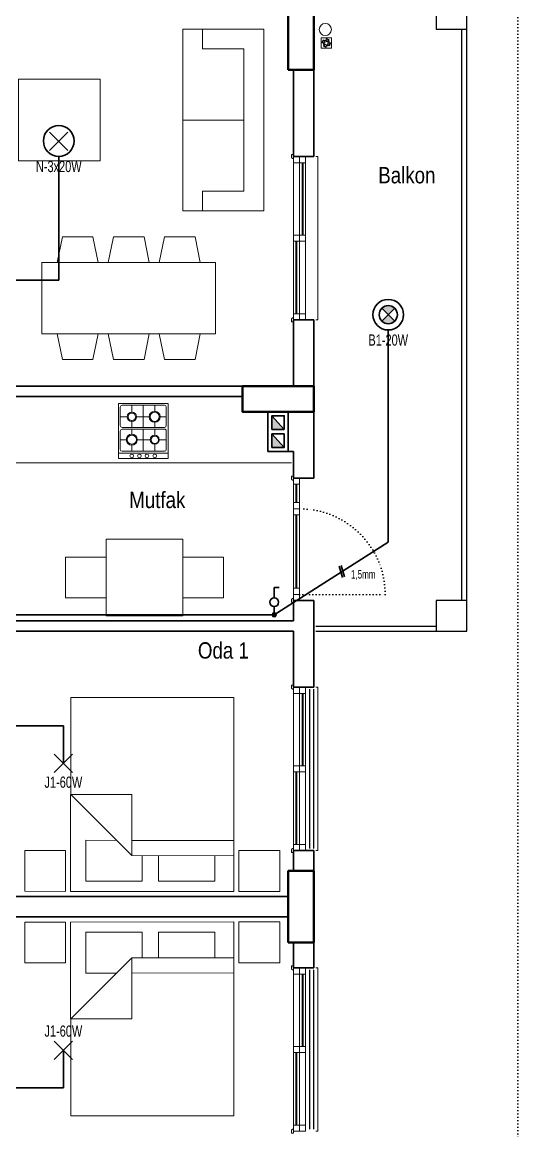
# Model space of a CAD drawing. Header units: millimetres. Extents: x 1852829 to 1882754, y -270850 to -231658.
# Drawn here: x 1866717 to 1867203, y -248051 to -246965 of the extents above; entities that cross this region are included whole.
import ezdxf
from ezdxf.enums import TextEntityAlignment as Align

# ---------------------------------------------------------------- set-up
doc = ezdxf.new("R2010")
doc.units = ezdxf.units.MM
for name, pattern in [('CONTINOUS', [0]), ('CONTINU', [0]), ('DASHED', [0.75, 0.5, -0.25]), ('izdüşüm arka', [3.174999999999999, 0, -3.174999999999999])]:
    doc.linetypes.add(name, pattern=pattern)
for name, color, linetype, lineweight in [('a_ba', 6, 'Continuous', 50), ('a_doğrama', 251, 'Continuous', 20), ('a_duvar', 251, 'Continuous', 35), ('a_görünüş', 32, 'Continuous', 25), ('a_görünüş_ince', 8, 'Continuous', 20), ('a_izdüşüm_arka', 251, 'izdüşüm arka', 30), ('a_not_mahal', 253, 'Continuous', 5), ('a_tefriş', 8, 'Continuous', 20), ('Aydınlatma', 4, 'CONTINOUS', 35), ('Aydınlatma_', 3, 'Continuous', 40), ('m_yib', 65, 'Continuous', 20), ('Priz', 6, 'CONTINOUS', 40), ('Topraklama', 3, 'DASHED', 40)]:
    doc.layers.add(name, color=color, linetype=linetype, lineweight=lineweight)
doc.styles.add('Grupcad', font='arial.ttf', dxfattribs={"width": 0.7})
doc.styles.add('OL', font='tsimplex.shx', dxfattribs={"width": 0.8, "height": 12})
doc.styles.get("Standard").update_dxf_attribs({"font": 'ARIALN.TTF'})

# ---------------------------------------------------------------- blocks, each defined once
blk = doc.blocks.new('160p')
at = {"layer": 'a_doğrama', "color": 251}
for points in [[(-5.999925318639725, -6), (-5.999925318639725, 0), (-11.99992531863973, 0), (-11.99992531863973, -6)], [(7.46813602745533e-05, -6), (7.46813602745533e-05, 0), (-5.999925318639725, 0), (-5.999925318639725, -6)], [(-5.999925318639725, -83), (-5.999925318639725, -77), (-11.99992531863973, -77), (-11.99992531863973, -83)], [(7.46813602745533e-05, -83), (7.46813602745533e-05, -77), (-5.999925318639725, -77), (-5.999925318639725, -83)], [(-5.999925318639725, -160), (-5.999925318639725, -154), (-11.99992531863973, -154), (-11.99992531863973, -160)], [(7.46813602745533e-05, -160), (7.46813602745533e-05, -154), (-5.999925318639725, -154), (-5.999925318639725, -160)]]:
    blk.add_lwpolyline(points, close=True, dxfattribs=at)
for points in [[(2.000037341145799, -1.000074680894613), (2.00014936318621, 1.999925318174064), (0.0001493635354563594, 1.999999999068677), (0, -1.999999998137355), (1.000000001280569, -2.000037338584661), (2.000037341145799, -1.000074680894613)], [(-9.499925318639725, -6), (-9.499925318639725, -77)], [(-8.499925318639725, -6), (-8.499925318639725, -77)], [(-3.499925318639725, -83), (-3.499925318639725, -154)], [(-2.499925318639725, -83), (-2.499925318639725, -154)], [(2.000037341145799, -158.9999253191054), (2.00014936318621, -161.9999253181741), (0.0001493635354563594, -161.9999999990687), (0, -158.0000000018626), (1.000000001280569, -157.9999626614153), (2.000037341145799, -158.9999253191054)]]:
    blk.add_lwpolyline(points, dxfattribs=at)
at = {"layer": 'a_görünüş_ince', "color": 251}
for points in [[(-21.99992531829048, -160), (-23.99992531829048, -160), (-23.99992531805765, 0), (-21.99992531805765, 0)], [(-11.99992531863973, -77), (-11.99992531863973, -6)], [(-5.999925318639725, -77), (-5.999925318639725, -6)], [(-5.999925318639725, -77), (-5.999925318639725, -6)], [(7.46813602745533e-05, -77), (7.46813602745533e-05, -6)], [(-11.99992531863973, -154), (-11.99992531863973, -83)], [(-5.999925318639725, -154), (-5.999925318639725, -83)], [(-5.999925318639725, -154), (-5.999925318639725, -83)], [(7.46813602745533e-05, -154), (7.46813602745533e-05, -83)]]:
    blk.add_lwpolyline(points, dxfattribs=at)
blk = doc.blocks.new('kapı_120_c_blok')
at = {"layer": 'a_doğrama', "color": 251}
for points in [[(-1.999962659552693, 118.9999315539026), (-2.000074681593105, 121.9999315529712), (-7.468205876648426e-05, 122.0000062338659), (7.468159310519695e-05, 118.0000062366598), (-0.9999253198038787, 117.9999688962125), (-1.999962659552693, 118.9999315539026)], [(2.5, 113.9999937647372), (2.5, 95.99999376473716)], [(3.5, 113.9999937647372), (3.5, 95.99999376473716)], [(2.5, 83.99999376473716), (2.5, 11.99999376473716)], [(3.5, 83.99999376473716), (3.5, 11.99999376473716)], [(-1.999962659552693, 1.00006844609743), (-2.000074681593105, -1.999931552971248), (-7.468205876648426e-05, -2.000006233865861), (7.468159310519695e-05, 1.999993763340171), (-0.9999253198038787, 2.000031103787478), (-1.999962659552693, 1.00006844609743)]]:
    blk.add_lwpolyline(points, dxfattribs=at)
for points in [[(0, 113.9999937647372), (6, 113.9999937647372), (6, 119.9999937647372), (0, 119.9999937647372)], [(0, 89.99999376473716), (6, 89.99999376473716), (6, 95.99999376473716), (0, 95.99999376473716)], [(0, 83.99999376473716), (6, 83.99999376473716), (6, 89.99999376473716), (0, 89.99999376473716)], [(0, 5.999993764737155), (6, 5.999993764737155), (6, 11.99999376473716), (0, 11.99999376473716)], [(0, -6.235262844711542e-06), (6, -6.235262844711542e-06), (6, 5.999993764737155), (0, 5.999993764737155)]]:
    blk.add_lwpolyline(points, close=True, dxfattribs=at)
at = {"layer": 'a_görünüş_ince', "color": 251}
for points in [[(0, 113.9999937647372), (0, 95.99999376473716)], [(6, 113.9999937647372), (6, 95.99999376473716)], [(0, 83.99999376473716), (0, 11.99999376473716)], [(6, 83.99999376473716), (6, 11.99999376473716)]]:
    blk.add_lwpolyline(points, dxfattribs=at)
at = {"layer": 'a_izdüşüm_arka', "color": 251}
blk.add_lwpolyline([(6, 5.999993764737155), (90, 5.999993764737155)], dxfattribs=at)
blk.add_arc((6, 5.999993764737155), 84, 0, 90, dxfattribs=at)
blk = doc.blocks.new('baca_şönt')
at = {"layer": 'a_duvar'}
h = blk.add_hatch(color=256, dxfattribs=at)
h.dxf.hatch_style = 1
h.paths.add_polyline_path([(21.5, -5), (21.5, -17), (35, -17)])
h.paths.add_polyline_path([(4, -5), (4, -17), (17.5, -17)])
for p, q in [((4, -5), (17.5, -17)), ((17.5, -5), (17.5, -17)), ((21.5, -5), (21.5, -17)), ((21.5, -5), (35, -17))]:
    blk.add_line(p, q, dxfattribs=at)
blk.add_lwpolyline([(0, -21), (39, -21), (39, -1), (0, -1)], close=True, dxfattribs=at)
for points in [[(17.5, -5), (4, -5), (4, -17), (17.5, -17)], [(21.5, -17), (35, -17), (35, -5), (21.5, -5)]]:
    blk.add_lwpolyline(points, dxfattribs=at)
blk = doc.blocks.new('A$C2A0A03CE')
at = {"layer": 'a_tefriş'}
for p, q in [((-54.00000000000728, -24.29999999981374), (-53.99999999999272, 24.29999999982829)), ((-53.99999999999272, 24.29999999982829), (7.275957614183426e-12, 24.29999999982829)), ((-48.5999999996202, 24.29999999982829), (-48.5999999996202, -24.29999999981374)), ((-27.00000000000728, 22.50000000001455), (-44.99999999999272, 22.50000000001455)), ((-35.54999999980646, 22.5), (-35.54999999982101, 15.74999999998545)), ((-21.5999999996202, 22.5), (-3.599999999634747, 22.5)), ((-13.04999999980646, 22.50000000001455), (-13.04999999980646, 14.84999999962747)), ((-7.275957614183426e-12, -24.29999999982829), (7.275957614183426e-12, 24.29999999982829)), ((-46.79999999982101, 20.70000000018626), (-46.79999999980646, -20.70000000018626)), ((-40.04999999979191, 11.25000000001455), (-46.79999999980646, 11.25)), ((-25.19999999923311, 11.25000000001455), (-31.04999999980646, 11.25000000001455)), ((-25.19999999924767, -20.70000000017171), (-25.19999999924767, 20.70000000018626)), ((-23.39999999943393, -20.70000000018626), (-23.39999999944848, 20.70000000018626)), ((-16.64999999943393, 11.25), (-23.39999999943393, 11.25000000001455)), ((-1.79999999980646, 11.25), (-9.449999999247666, 11.25000000001455)), ((-1.79999999980646, 20.70000000018626), (-1.79999999980646, -20.70000000017171)), ((-25.19999999924767, 0), (-46.79999999980646, 0)), ((-35.54999999980646, 6.75), (-35.54999999980646, -7.650000000372529)), ((-1.79999999980646, 0), (-23.39999999943393, 0)), ((-13.04999999980646, 7.650000000372529), (-13.04999999980646, -6.75)), ((-39.14999999943393, -11.24999999998545), (-46.79999999980646, -11.25)), ((-35.54999999980646, -14.85000000055879), (-35.54999999982101, -22.49999999998545)), ((-25.19999999924767, -11.25), (-31.94999999926222, -11.25)), ((-17.54999999980646, -11.25000000001455), (-23.39999999943393, -11.25)), ((-13.04999999980646, -15.74999999998545), (-13.04999999980646, -22.5)), ((-1.79999999980646, -11.25), (-8.54999999980646, -11.25)), ((-54.00000000000728, -24.29999999981374), (-7.275957614183426e-12, -24.29999999982829)), ((-44.99999999999272, -22.49999999998545), (-26.99999999999272, -22.49999999998545)), ((-3.599999999620195, -22.49999999998545), (-21.5999999996202, -22.5))]:
    blk.add_line(p, q, dxfattribs=at)
for centre, radius in [((-51.39153562881256, 11.25), 1.8), ((-35.55000000003929, 11.25000000001455), 5.399999999999999), ((-35.55000000003929, 11.25000000001455), 4.5), ((-13.05000000003929, 11.25), 4.5), ((-13.05000000003929, 11.25), 3.600000000000001), ((-51.39153562881256, 3.745324387215078), 1.8), ((-51.39153562881256, -3.533333812825731), 1.8), ((-51.39153562882711, -11.25000000001455), 1.8), ((-35.55000000002474, -11.24999999998545), 4.5), ((-35.55000000002474, -11.24999999998545), 3.600000000000001), ((-13.05000000005384, -11.25000000001455), 5.399999999999999), ((-13.05000000005384, -11.25000000001455), 4.5)]:
    blk.add_circle(centre, radius, dxfattribs=at)
for centre, radius, start, end in [((-45.00000000024011, 20.70000000018626), 1.799999999999642, 90, 180), ((-27.00000000022555, 20.70000000020082), 1.799999999999727, 0, 90), ((-21.59999999986758, 20.70000000017171), 1.799999999999727, 90, 180), ((-3.599999999853026, 20.70000000018626), 1.799999999999756, 0, 90), ((-45.00000000022555, -20.70000000018626), 1.799999999999727, 180, 270), ((-27.000000000211, -20.70000000017171), 1.799999999999613, 270, 0), ((-21.59999999985303, -20.70000000018626), 1.799999999999613, 180, 270), ((-3.599999999838474, -20.70000000018626), 1.799999999999727, 270, 0)]:
    blk.add_arc(centre, radius, start, end, dxfattribs=at)
blk = doc.blocks.new('tefriş_koltuk_202x90')
at = {"layer": 'a_tefriş'}
for p, q in [((0, -90), (0, -22)), ((-79, -68), (-101, -68)), ((79, -68), (101, -68))]:
    blk.add_line(p, q, dxfattribs=at)
for points in [[(101, -90), (101, 0), (-101, 0), (-101, -90), (101, -90)], [(79, -68), (79, -22), (-79, -22), (-79, -68)]]:
    blk.add_lwpolyline(points, dxfattribs=at)
blk = doc.blocks.new('tefriş_yatak_çift')
at = {"layer": 'a_tefriş'}
for points in [[(-85, -5), (-85, -45), (-125, -45), (-125, -5)], [(80.00000000186265, -195), (80, -5), (-80, -5.000000000931323), (-79.99999999813735, -195.0000000009313)], [(85, -5), (85, -45), (125, -45), (125, -5)]]:
    blk.add_lwpolyline(points, close=True, dxfattribs=at)
for points in [[(-6.284195452928543, -40.00000000093132), (-6.284195453859866, -15.00000000093132), (-61.28419545385987, -15.00000000093132), (-61.28419545292854, -40.00000000093132)], [(35.00000000093132, -55), (65.00000000093132, -55), (65, -15), (10, -15), (10.00000000093132, -40)], [(-79.99999999906868, -40.00000000093132), (20.00000000093132, -40), (80.00000000093132, -100), (20.00000000093132, -100), (20.00000000093132, -40)], [(-79.99999999906868, -55.00000000093132), (20.00000000093132, -55)]]:
    blk.add_lwpolyline(points, dxfattribs=at)
blk = doc.blocks.new('tefriş_süzgeç')
at = {"layer": 'a_tefriş'}
for p, q in [((4.999999999767168, 0), (-4.999999999767168, 0)), ((-4.999999999767168, 0), (-5.00000000023283, -9.999999999068676)), ((4.999999999767168, -9.999999999068676), (4.999999999767168, 0)), ((-5.00000000023283, -9.999999999068676), (4.999999999767168, -9.999999999068676)), ((-3.624374986393377, -5.061997667886316), (-4.124374985927715, -5.061997668817638)), ((-2.624374985927715, -5.061997667886316), (-3.124374985927715, -5.061997667886316)), ((-2.580978826852515, -7.580978826619684), (-2.934532216982915, -7.934532217681407)), ((-2.549553412196473, -2.511978339935012), (-2.898696066995398, -2.154068565527268)), ((-1.960721618304887, -3.338196313462503), (-2.30986427217249, -2.980286539986083)), ((-1.873872044263407, -6.873872044496237), (-2.227425434859469, -7.227425436489284)), ((-1.624374985927715, -5.061997667886316), (-2.124374985927715, -5.061997667886316)), ((-1.166765264002606, -6.166765264235437), (-1.52031865552999, -6.520318654365838)), ((-1.152982795378193, -3.943617439828813), (-1.502125448780134, -3.585707665421068)), ((-0.157720073460041, -2.526679446673369), (-0.157720073460041, -2.026679447604692)), ((-0.0619976662273985, -1.499620349357428), (-0.0619976662273985, -0.999620350288751)), ((-0.0619976681191474, -2.99962035100907), (-0.0619976685848087, -3.501690010540187)), ((-0.0619976681191474, -6.624374984763563), (-0.0619976676534861, -7.124374984763563)), ((-0.0619976676534861, -7.624374986626207), (-0.0619976681191474, -8.124374986626206)), ((-0.0619976685848087, -8.624374985694885), (-0.0619976681191474, -9.124374986626206)), ((1.042769928695634, -3.957230071537196), (1.396323318826034, -3.603676681406795)), ((1.056382559938356, -6.152982796542346), (1.4142923343461, -6.502125450409948)), ((1.500379648292437, -5.061997667886316), (2.000379649223759, -5.061997667886316)), ((1.749876709422096, -3.250123291276395), (2.103430098621174, -2.896569899283349)), ((1.772202108753845, -6.851268104277551), (2.130111884092912, -7.200410758145153)), ((2.456983491079881, -2.543016509152948), (2.810536880744621, -2.189463119022548)), ((2.488021658966317, -7.549553413875401), (2.8459314329084, -7.898696067743003)), ((2.500379649223759, -5.061997667886316), (3.000379648758098, -5.061997667886316)), ((3.500379649689422, -5.061997667886316), (4.000379649689422, -5.061997666954994))]:
    blk.add_line(p, q, dxfattribs=at)
for centre, radius, start, end in [((-0.0619976681191474, -5.061997667886316), 4.062377317597922, 134.2895954455946, 179.9999999466391), ((-0.0619976681191474, -5.061997667886316), 3.562377317597923, 134.2895954455946, 179.9999999466391), ((-0.0619976681191474, -5.061997667886316), 3.062377317597923, 179.9999999466391, 225.0000000094237), ((-0.0619976681191474, -5.061997667886316), 4.062377317597922, 225.0000000094237, 269.9999999733196), ((-0.0619976681191474, -5.061997667886316), 2.562377317597923, 179.9999999466391, 225.0000000094237), ((-0.0619976681191474, -5.061997667886316), 3.562377317597923, 225.0000000094237, 269.9999999733196), ((-0.3842644772885251, -4.420736038768153), 2.404751406819375, 84.59432072315609, 143.2015872092405), ((-0.0619976681191474, -5.061997667886316), 2.062377317597923, 134.2895954455946, 179.9999999466391), ((-0.1431039219996819, -4.967836399330735), 2.441200708543581, 90.34304790748254, 138.1212251299477), ((-0.0619976681191474, -5.061997667886316), 1.562377317597923, 134.2895954455946, 179.9999999466391), ((-0.0619976681191474, -5.061997667886316), 2.062377317597923, 225.0000000094237, 269.9999999733196), ((-0.0619976681191474, -5.061997667886316), 1.562377317597923, 225.0000000094237, 269.9999999733196), ((-0.0619976681191474, -5.061997667886316), 4.062377317597922, 45.00000000942374, 89.99999997331958), ((-0.0619976681191474, -5.061997667886316), 3.562377317597923, 45.00000000942374, 89.99999997331958), ((-0.0619976681191474, -5.061997667886316), 2.062377317597923, 45.00000000942374, 89.99999997331958), ((-0.0619976681191474, -5.061997667886316), 1.562377317597923, 45.00000000942374, 89.99999997331958), ((-0.0619976681191474, -5.061997667886316), 2.562377317597923, 269.9999999733196, 315.710404554327), ((-0.0619976681191474, -5.061997667886316), 3.062377317597923, 269.9999999733196, 315.710404554327), ((-0.0619976681191474, -5.061997667886316), 1.562377317597923, 314.2895954455946, 359.9999999466391), ((-0.0619976681191474, -5.061997667886316), 2.062377317597923, 314.2895954455946, 359.9999999466391), ((-0.0619976681191474, -5.061997667886316), 2.562377317597923, 359.9999999466391, 45.00000000942374), ((-0.0619976681191474, -5.061997667886316), 3.062377317597923, 359.9999999466391, 45.00000000942374), ((-0.0619976681191474, -5.061997667886316), 3.562377317597923, 314.2895954455946, 359.9999999466391), ((-0.0619976681191474, -5.061997667886316), 4.062377317597922, 314.2895954455946, 359.9999999466391)]:
    blk.add_arc(centre, radius, start, end, dxfattribs=at)
blk = doc.blocks.new('J1-20W')
at = {"layer": 'Aydınlatma', "color": 1, "linetype": 'CONTINU'}
for p, q in [((9, 9), (-9, -9)), ((-9, 9), (9, -9))]:
    blk.add_line(p, q, dxfattribs=at)
at = {"layer": 'Aydınlatma', "linetype": 'CONTINU', "style": 'Grupcad', "width": 0.7, "flags": 8}
blk.add_attdef('J1-20W', text='', height=11, dxfattribs=at).set_placement((0, 18.74764386721654), align=Align.MIDDLE_CENTER)
blk = doc.blocks.new('N-3x20W')
at = {"layer": 'Aydınlatma', "color": 6, "linetype": 'CONTINU'}
for p, q in [((9, 9), (-9, -9)), ((-9, 9), (9, -9))]:
    blk.add_line(p, q, dxfattribs=at)
at = {"layer": 'Aydınlatma', "linetype": 'CONTINU'}
blk.add_circle((0, -0.3079431056394242), 15.11081903452493, dxfattribs=at)
at = {"layer": 'Aydınlatma', "linetype": 'CONTINU', "style": 'Grupcad', "width": 0.7, "flags": 8}
blk.add_attdef('N-3X20W', text='', height=11, dxfattribs=at).set_placement((0, 24.80287592888635), align=Align.MIDDLE_CENTER)
blk = doc.blocks.new('B1-20W')
at = {"layer": 'Aydınlatma', "linetype": 'CONTINU'}
h = blk.add_hatch(color=1, dxfattribs=at)
edge = h.paths.add_edge_path()
edge.add_arc((-1.164153218269348e-10, 1.891748979687691e-10), 8.90954544273853, 44.99999999941044, 135.0000000005896)
edge.add_line((-6.300000000046566, 6.299999999959255), (6.300000000046566, -6.30000000007567))
edge.add_arc((-1.164153218269348e-10, -1.891748979687691e-10), 8.90954544273853, 224.9999999994104, 315.0000000005896, ccw=False)
edge.add_line((-6.299999999930151, -6.299999999959255), (6.299999999930151, 6.299999999959255))
at = {"layer": 'Aydınlatma', "color": 1, "linetype": 'CONTINU'}
for p, q in [((-6.300000000046566, 6.299999999959255), (6.300000000046566, -6.30000000007567)), ((6.299999999930151, 6.299999999959255), (-6.299999999930151, -6.299999999959255))]:
    blk.add_line(p, q, dxfattribs=at)
at = {"layer": 'Aydınlatma', "color": 4, "linetype": 'CONTINU'}
blk.add_circle((-2.91038304567337e-11, -2.91038304567337e-11), 15, dxfattribs=at)
at = {"layer": 'Aydınlatma', "color": 1, "linetype": 'CONTINU'}
blk.add_circle((0, -2.91038304567337e-11), 8.909545442950497, dxfattribs=at)
for centre, start, end in [((-1.164153218269348e-10, 1.891748979687691e-10), 44.99999999928148, 135.0000000007185), ((-1.164153218269348e-10, -1.891748979687691e-10), 224.9999999992815, 315.0000000007185)]:
    blk.add_arc(centre, 8.90954544273853, start, end, dxfattribs=at)
at = {"layer": 'Aydınlatma', "linetype": 'CONTINU', "style": 'Grupcad', "width": 0.7, "flags": 8}
blk.add_attdef('B1-20W', text='', height=11, dxfattribs=at).set_placement((-2.91038304567337e-11, 24.9999999999709), align=Align.MIDDLE_CENTER)
blk = doc.blocks.new('NORMAL ANAHTAR')
at = {"layer": 'Aydınlatma', "color": 6, "linetype": 'CONTINU'}
for p, q in [((0, 18.75986064848257), (-4.863207719157799, 18.75986064848257)), ((0, 8.636846400011564), (0, 18.75986064848257))]:
    blk.add_line(p, q, dxfattribs=at)
blk.add_circle((0, 4.31842319999123), 4.318423200000162, dxfattribs=at)
blk = doc.blocks.new('BUAT (Enerji)')
at = {"layer": 'Priz', "linetype": 'CONTINU'}
h = blk.add_hatch(color=256, dxfattribs=at)
edge = h.paths.add_edge_path()
edge.add_arc((0, 0), 1.75, 0, 360)
blk.add_circle((0, 0), 1.75, dxfattribs=at)

msp = doc.modelspace()

# ---------------------------------------------------------------- linework, layer by layer
at = {"layer": 'a_ba', "color": 253}
for points in [[(1866977.71015413, -247011.2790664083), (1867002.71015413, -247011.2790664083), (1867002.71015413, -246941.2790664083), (1866977.71015413, -246941.2790664083)], [(1866932.710147536, -247321.2790660121), (1866932.710147536, -247346.2790660121), (1867002.710147536, -247346.2790660121), (1867002.710147536, -247321.2790660121)], [(1866977.710147536, -247866.2790660176), (1867002.710147536, -247866.2790660176), (1867002.710147536, -247796.2790660176), (1866977.710147536, -247796.2790660176)]]:
    msp.add_lwpolyline(points, close=True, dxfattribs=at)
at = {"layer": 'a_duvar'}
for p, q in [((1867002.710147536, -247096.2790662102), (1867002.710147536, -246961.2790660121)), ((1866982.710147536, -247011.2790664083), (1866982.710147536, -247096.2790662102)), ((1866982.710147536, -247256.2790662102), (1866982.710147536, -247321.2790660121)), ((1867002.710147537, -247411.2790660121), (1867002.710147536, -247256.2790662102)), ((1866982.710147536, -247321.2790660121), (1866392.7101567, -247321.2790660121)), ((1866392.7101567, -247331.2790660121), (1866932.710147536, -247331.2790660121)), ((1866982.710147536, -247385.2790660121), (1866982.710147536, -247411.2790660121)), ((1866982.710147536, -247531.2790660121), (1866982.710147536, -247551.2790660121)), ((1867002.710147537, -247616.2790660176), (1867002.710147537, -247531.2790660121)), ((1866982.710147536, -247551.2790660121), (1866392.710156701, -247551.2790660121)), ((1866392.710156701, -247561.279066012), (1866982.710147536, -247561.2790660121)), ((1866982.710147536, -247561.2790660121), (1866982.710147536, -247616.2790660176)), ((1866982.710147536, -247776.2790660176), (1866982.710147536, -247796.2790660176)), ((1867002.710147537, -247796.2790660176), (1867002.710147537, -247776.2790660176)), ((1866550.710163294, -247821.2790660157), (1866977.710147536, -247821.2790660121)), ((1866531.710156168, -247841.2790660121), (1866977.710147536, -247841.2790660121)), ((1866982.710147536, -247866.2790660176), (1866982.710147536, -247891.2790660121)), ((1867002.710147537, -247891.2790660121), (1867002.710147537, -247866.2790660176))]:
    msp.add_line(p, q, dxfattribs=at)
for points in [[(1867002.710147536, -247096.2790662102), (1866982.710147536, -247096.2790662102)], [(1867002.710147536, -247256.2790662102), (1866982.710147536, -247256.2790662102)], [(1866977.710147536, -247385.2790660121), (1866982.710147536, -247385.2790660121)], [(1867002.710147536, -247411.2790660121), (1866982.710147536, -247411.2790660121)], [(1867002.710147536, -247531.2790660121), (1866982.710147536, -247531.2790660121)], [(1866982.710147536, -247616.2790660176), (1867002.710147537, -247616.2790660176)], [(1866982.710147536, -247776.2790660176), (1867002.710147537, -247776.2790660176)], [(1866982.710147536, -247891.2790660121), (1867002.710147537, -247891.2790660121)]]:
    msp.add_lwpolyline(points, dxfattribs=at)
at = {"layer": 'a_görünüş', "color": 251}
for points in [[(1867122.710147536, -246971.2790660123), (1867152.710147536, -246971.2790660123), (1867152.710147536, -246941.2790660123), (1867122.710147536, -246941.2790660123)], [(1867122.710147536, -247561.2790660305), (1867152.710147536, -247561.2790660305), (1867152.710147536, -247531.2790660305), (1867122.710147536, -247531.2790660305)]]:
    msp.add_lwpolyline(points, close=True, dxfattribs=at)
for points in [[(1867147.710147536, -247531.2790660305), (1867147.710147536, -246971.2790660123)], [(1867152.710147536, -247531.2790660305), (1867152.710147536, -246971.2790660123)], [(1867004.710147536, -247556.2790660305), (1867122.710147536, -247556.2790660305)], [(1867004.710147536, -247561.2790660305), (1867122.710147536, -247561.2790660305)], [(1866998.710147535, -247774.2790660176), (1866998.710141025, -247618.2852400157)], [(1867002.710147536, -247774.2790660176), (1867002.710141107, -247618.2852400157)], [(1866998.710147534, -248049.2790660121), (1866998.710141024, -247893.2852400102)], [(1867002.710147536, -248049.2790660121), (1867002.710141107, -247893.2852400102)]]:
    msp.add_lwpolyline(points, dxfattribs=at)
at = {"layer": 'a_izdüşüm_arka'}
msp.add_lwpolyline([(1864722.710147537, -246606.279066012), (1867202.710147536, -246606.279066012), (1867202.710147536, -249056.2790660121), (1864722.710147537, -249056.2790660121)], close=True, dxfattribs=at)
at = {"layer": 'a_tefriş'}
msp.add_line((1866487.708897907, -247396.2790660121), (1866980.710147536, -247396.2790660121), dxfattribs=at)
for points in [[(1866793.274623175, -247020.4229237958), (1866713.274623175, -247020.4229237958), (1866713.271237886, -247100.4229240647), (1866793.271237886, -247100.4229240647)], [(1866906.25871194, -247199.9695764861), (1866736.25871194, -247199.9695764861), (1866736.25871194, -247269.9695764861), (1866906.25871194, -247269.9695764861)], [(1866874.222371608, -247546.2790660176), (1866874.222371607, -247471.279066017), (1866799.222371608, -247471.279066017), (1866799.222371606, -247546.2790660176)], [(1866799.222371608, -247528.7790660181), (1866799.222371608, -247488.7790660178), (1866759.222371607, -247488.7790660178), (1866759.222371607, -247528.7790660181)], [(1866914.222371607, -247528.7790660181), (1866874.222371607, -247528.7790660181), (1866874.222371607, -247488.7790660178), (1866914.222371607, -247488.7790660178)]]:
    msp.add_lwpolyline(points, close=True, dxfattribs=at)
for points in [[(1866751.25871194, -247199.9695764861), (1866756.25871194, -247174.9695764861), (1866786.25871194, -247174.9695764861), (1866791.25871194, -247199.9695764861)], [(1866801.25871194, -247199.9695764861), (1866806.25871194, -247174.9695764861), (1866836.25871194, -247174.9695764861), (1866841.25871194, -247199.9695764861)], [(1866851.25871194, -247199.9695764861), (1866856.25871194, -247174.9695764861), (1866886.25871194, -247174.9695764861), (1866891.25871194, -247199.9695764861)], [(1866751.25871194, -247269.9695764861), (1866756.25871194, -247294.9695764861), (1866786.25871194, -247294.9695764861), (1866791.25871194, -247269.9695764861)], [(1866801.25871194, -247269.9695764861), (1866806.25871194, -247294.9695764861), (1866836.25871194, -247294.9695764861), (1866841.25871194, -247269.9695764861)], [(1866851.25871194, -247269.9695764861), (1866856.25871194, -247294.9695764861), (1866886.25871194, -247294.9695764861), (1866891.25871194, -247269.9695764861)]]:
    msp.add_lwpolyline(points, dxfattribs=at)
at = {"layer": 'Aydınlatma'}
for p, q in [((1866752.710152118, -247096.0819420012), (1866752.710152118, -247217.2790660121)), ((1866439.02919176, -247217.2790660121), (1866752.710152118, -247217.2790660121)), ((1867075.678361019, -247266.155810578), (1867075.678361019, -247474.2312229431)), ((1867075.678361019, -247474.2312229431), (1866963.935834548, -247545.2790660121)), ((1866398.708905855, -247545.2790660105), (1866963.935834548, -247545.2790660121)), ((1866422.711903695, -247653.8984614457), (1866757.210155415, -247653.8984614457)), ((1866757.210155415, -247690.6540660116), (1866757.210155415, -247653.8984614457)), ((1866757.210155415, -247971.9040660126), (1866757.210155415, -248008.6596705785)), ((1866422.711903695, -248008.6596705785), (1866757.210155415, -248008.6596705785))]:
    msp.add_line(p, q, dxfattribs=at)
at = {"layer": 'Aydınlatma', "color": 3}
for p, q in [((1867030.741826799, -247508.6041781995), (1867027.64433261, -247497.607007289)), ((1867032.666921408, -247508.0619506201), (1867029.569427219, -247497.0647797096))]:
    msp.add_line(p, q, dxfattribs=at)
at = {"layer": 'Aydınlatma', "color": 6}
msp.add_line((1866963.935834549, -247537.2790660122), (1866963.935834549, -247545.2790660122), dxfattribs=at)
at = {"layer": 'm_yib'}
msp.add_circle((1867014.011216855, -246971.7126484763), 5.917362598526119, dxfattribs=at)

# ---------------------------------------------------------------- block references
msp.add_blockref('kapı_120_c_blok', (1866982.710147536, -247531.2790597768))
at = {"layer": 'a_duvar', "xscale": -1}
for p in [(1866982.710222218, -247096.2790537401), (1866982.710222218, -247616.2790535475), (1866982.710222218, -247891.279053542)]:
    msp.add_blockref('160p', p, dxfattribs=at)
at = {"layer": 'a_duvar', "xscale": -1, "rotation": 270}
msp.add_blockref('baca_şönt', (1866978.710147536, -247385.2790660121), dxfattribs=at)
at = {"layer": 'a_tefriş', "lineweight": -3, "extrusion": (-1.67632942359465e-30, -2.241813849475929e-16, -1), "xscale": 0.8823529411764788, "yscale": 0.8823529411764788, "zscale": -0.8823529411764706, "rotation": 90}
msp.add_blockref('tefriş_koltuk_202x90', (-1866953.682612668, -247060.4226207328), dxfattribs=at)
at = {"layer": 'a_tefriş', "rotation": 179.9999999999999}
msp.add_blockref('tefriş_süzgeç', (1867014.908208617, -246989.9481536295), dxfattribs=at)
at = {"layer": 'a_tefriş', "color": 113, "rotation": 90.0007963271045}
msp.add_blockref('A$C2A0A03CE', (1866835.531713192, -247338.1598545509), dxfattribs=at)
at = {"layer": 'a_tefriş', "extrusion": (0, 0, -1), "xscale": -1, "zscale": -1, "rotation": 180.0301700967464}
msp.add_blockref('tefriş_yatak_çift', (-1866844.319669898, -247821.2790653194), dxfattribs=at)
at = {"layer": 'a_tefriş', "extrusion": (0, 0, -1), "zscale": -1, "rotation": 359.9698299032536}
msp.add_blockref('tefriş_yatak_çift', (-1866844.319669898, -247841.2790667048), dxfattribs=at)
at = {"layer": 'Aydınlatma', "linetype": 'CONTINU'}
ref = msp.add_blockref('N-3x20W', (1866752.710152118, -247081.2790660723), dxfattribs=dict(at, xscale=-1, rotation=180))
ref.add_attrib('N-3X20W', 'N-3x20W', dxfattribs={"layer": 'Aydınlatma_', "color": 4, "linetype": 'Continuous', "height": 11, "style": 'Grupcad', "width": 0.7}).set_placement((1866752.710152118, -247105.9318737884), align=Align.MIDDLE_CENTER)
at = {"layer": 'Aydınlatma', "linetype": 'CONTINU', "xscale": -1}
msp.add_blockref('NORMAL ANAHTAR', (1866963.935834549, -247537.2790660122), dxfattribs=at)
at = {"layer": 'Aydınlatma', "linetype": 'CONTINU'}
ref = msp.add_blockref('J1-20W', (1866757.210155415, -247690.6540660116), dxfattribs=dict(at, xscale=-1, rotation=180))
ref.add_attrib('J1-20W', 'J1-60W', dxfattribs={"layer": 'Aydınlatma_', "color": 4, "linetype": 'CONTINU', "height": 11, "style": 'Grupcad', "width": 0.7}).set_placement((1866757.210155415, -247709.2591450766), align=Align.MIDDLE_CENTER)
ref = msp.add_blockref('J1-20W', (1866757.210155415, -247971.9040660126), dxfattribs=at)
ref.add_attrib('J1-20W', 'J1-60W', dxfattribs={"layer": 'Aydınlatma_', "color": 4, "linetype": 'CONTINU', "height": 11, "style": 'Grupcad', "width": 0.7}).set_placement((1866757.210155415, -247953.1564221454), align=Align.MIDDLE_CENTER)
at = {"layer": 'Priz', "color": 4, "linetype": 'CONTINU', "xscale": -1, "rotation": 180}
msp.add_blockref('BUAT (Enerji)', (1866963.935834549, -247545.2790660121), dxfattribs=at)
at = {"layer": 'Topraklama'}
ref = msp.add_blockref('B1-20W', (1867075.678361019, -247251.1558105781), dxfattribs=dict(at, xscale=-1, rotation=180))
ref.add_attrib('B1-20W', 'B1-20W', dxfattribs={"layer": 'Aydınlatma', "linetype": 'CONTINU', "height": 11, "style": 'Grupcad', "width": 0.7, "flags": 8}).set_placement((1867075.678361019, -247276.0132457759), align=Align.MIDDLE_CENTER)

# ---------------------------------------------------------------- texts
at = {"layer": 'a_not_mahal'}
for s, p in [('Balkon', (1867065.883661635, -247122.4710337497)), ('Mutfak', (1866821.761388464, -247440.6880743817)), ('Oda 1', (1866889.086213906, -247588.1703938827))]:
    msp.add_text(s, height=16, dxfattribs=at).set_placement(p)
at = {"layer": 'Priz', "color": 3, "linetype": 'CONTINU', "style": 'OL', "width": 0.7}
msp.add_text('1,5mm', height=8.4, dxfattribs=at).set_placement((1867039.147618225, -247509.7086348317))

doc.saveas('drawing.dxf')
